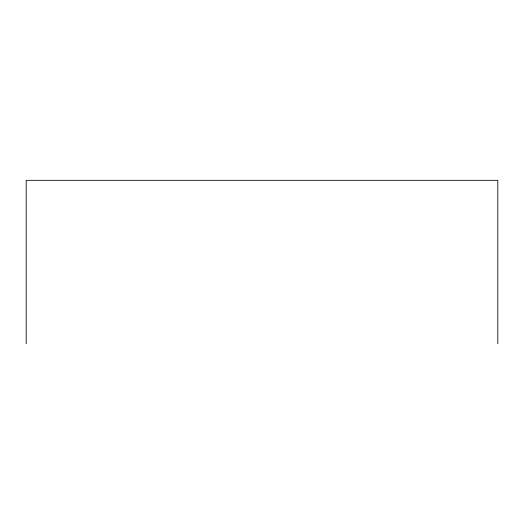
<?xml version="1.0" encoding="UTF-8"?>
<svg xmlns="http://www.w3.org/2000/svg" width="524" height="524" viewBox="0 0 524 524"><rect width="100%" height="100%" fill="white"/><g stroke="black" fill="none" stroke-linecap="round" stroke-linejoin="round"><path stroke-width="0.79" d="M497.8 343.685L497.8 180.315L26.2 180.315L26.2 343.685"/></g></svg>
